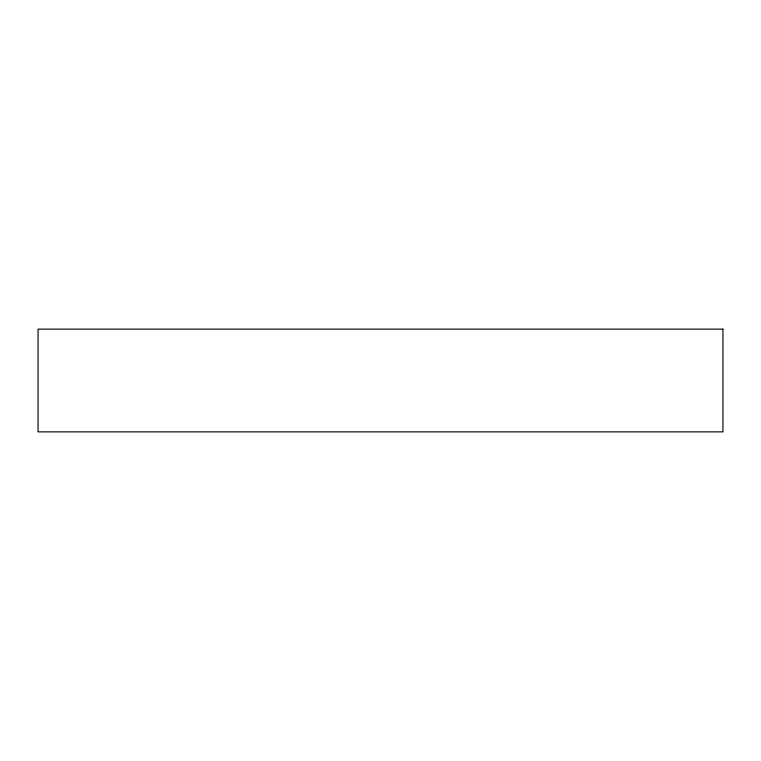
<?xml version="1.0" encoding="UTF-8"?>
<svg xmlns="http://www.w3.org/2000/svg" width="761" height="761" viewBox="0 0 761 761"><rect width="100%" height="100%" fill="white"/><g stroke="black" fill="none" stroke-linecap="round" stroke-linejoin="round"><path stroke-width="1.14" d="M722.95 329.132L38.05 329.132L38.05 431.868L722.95 431.868L722.95 329.132"/></g></svg>
